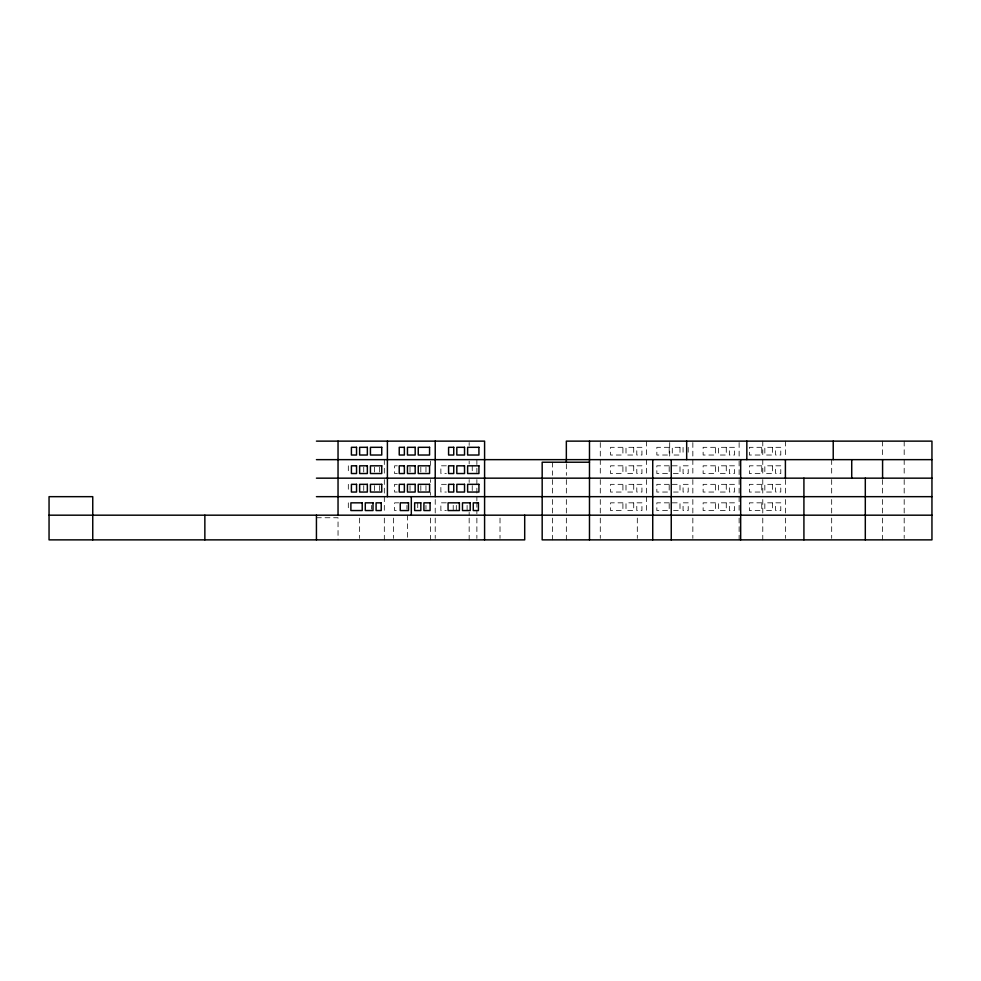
<?xml version="1.0" encoding="UTF-8"?>
<svg xmlns="http://www.w3.org/2000/svg" width="981" height="981" viewBox="0 0 981 981"><rect width="100%" height="100%" fill="white"/><g stroke="black" fill="none" stroke-linecap="round" stroke-linejoin="round"><path stroke-width="0.74" stroke-dasharray="4.91 3.68" d="M397.342 465.816L394.595 465.816L394.595 473.529L397.342 473.529M446.367 465.816L440.874 465.816L440.874 473.529L446.367 473.529M672.279 465.816L679.992 465.816L679.992 473.529L672.279 473.529M397.342 484.332L394.595 484.332L394.595 492.045L397.342 492.045M446.367 484.332L440.874 484.332L440.874 492.045L446.367 492.045M672.279 484.332L679.992 484.332L679.992 492.045L673.555 492.045M398.715 502.836L394.595 502.836L394.595 510.549L398.715 510.549M446.367 502.836L440.874 502.836L440.874 510.549L446.367 510.549M672.279 502.836L679.992 502.836L679.992 510.549L673.555 510.549M316.434 517.747L338.04 517.747L338.04 539.869M904.188 441.131L904.188 456.803M904.188 459.648L904.188 475.307M904.188 479.586L904.188 496.668M904.188 499.513L904.188 513.762M904.188 518.091L904.188 538.41M882.581 441.131L882.581 456.803M882.581 479.586L882.581 496.668M882.581 499.513L882.581 515.184M882.581 518.091L882.581 539.869M831.68 459.648L831.68 475.307M831.68 479.586L831.68 495.246M831.68 499.513L831.68 513.762M831.68 518.091L831.68 538.41M785.401 441.131L785.401 456.803M785.401 479.586L785.401 496.668M785.401 499.513L785.401 513.762M785.401 518.091L785.401 538.41M762.777 441.131L762.777 456.803M762.777 459.648L762.777 475.307M762.777 479.586L762.777 495.246M762.777 499.513L762.777 513.762M762.777 518.091L762.777 539.869M739.122 442.554L739.122 456.803M739.122 461.07L739.122 475.307M739.122 479.586L739.122 513.762M739.122 518.091L739.122 539.869M692.844 442.554L692.844 456.803M692.844 459.648L692.844 475.307M692.844 479.586L692.844 496.668M692.844 499.513L692.844 513.762M692.844 518.091L692.844 538.41M688.208 447.311L688.208 455.025M683.07 447.311L683.07 455.025M669.704 442.554L669.704 456.803M646.565 441.131L646.565 456.803M646.565 459.648L646.565 475.307M646.565 479.586L646.565 513.762M637.307 518.091L637.307 538.41M600.286 442.554L600.286 456.803M600.286 459.648L600.286 475.307M600.286 479.586L600.286 495.246M600.286 499.513L600.286 513.762M600.286 518.091L600.286 538.41M566.344 463.915L566.344 475.307M566.344 479.586L566.344 496.668M566.344 499.513L566.344 515.184M566.344 518.091L566.344 539.869M552.462 462.223L552.462 475.258M552.462 479.586L552.462 495.246M552.462 499.513L552.462 513.762M552.462 518.091L552.462 539.869M500.016 518.091L500.016 538.41M476.876 459.648L476.876 472.462M476.876 479.586L476.876 495.246M476.876 496.668L476.876 500.948M476.876 502.37L476.876 513.762M476.876 518.091L476.876 538.41M472.241 465.816L472.241 472.241M472.241 485.62L472.241 490.758M469.163 442.554L469.163 445.411M469.163 461.07L469.163 463.915M469.163 479.586L469.163 482.431M469.163 512.34L469.163 515.184M469.163 518.091L469.163 539.869M467.103 505.411L467.103 510.549M456.3 505.411L456.3 510.549M453.222 505.411L453.222 510.549M435.221 499.513L435.221 513.762M435.221 518.091L435.221 538.41M430.598 461.07L430.598 465.337M430.598 479.586L430.598 482.431M430.598 492.401L430.598 495.246M430.598 518.091L430.598 539.869M425.962 467.103L425.962 472.241M425.962 485.62L425.962 490.758M425.962 505.411L425.962 509.274M420.824 467.103L420.824 473.529M420.824 485.62L420.824 490.758M417.734 502.836L417.734 509.274M410.021 467.103L410.021 472.241M410.021 485.62L410.021 490.758M407.458 515.184L407.458 538.41M406.943 505.411L406.943 509.274M393.577 518.091L393.577 538.41M384.319 459.648L384.319 475.307M384.319 479.586L384.319 513.762M384.319 518.091L384.319 539.869M379.684 467.103L379.684 472.241M379.684 485.62L379.684 490.758M374.546 467.103L374.546 472.241M374.546 485.62L374.546 492.045M371.456 505.411L371.456 509.274M363.743 467.103L363.743 472.241M363.743 485.62L363.743 490.758M359.635 518.091L359.635 538.41M348.316 465.816L348.316 473.529M348.316 484.332L348.316 492.045M348.316 502.836L348.316 510.549M622.91 447.311L610.562 447.311L610.562 455.025L622.91 455.025L622.91 447.311M633.714 447.311L626.001 447.311L626.001 455.025L633.714 455.025L633.714 447.311M641.93 447.311L636.792 447.311L636.792 455.025L641.93 455.025L641.93 447.311M669.189 447.311L656.853 447.311L656.853 455.025L669.189 455.025L669.189 447.311M679.992 447.311L672.279 447.311L672.279 455.025L679.992 455.025L679.992 447.311M715.468 447.311L703.132 447.311L703.132 455.025L715.468 455.025L715.468 447.311M726.271 447.311L718.558 447.311L718.558 455.025L726.271 455.025L726.271 447.311M734.487 447.311L729.349 447.311L729.349 455.025L734.487 455.025L734.487 447.311M761.747 447.311L749.41 447.311L749.41 455.025L761.747 455.025L761.747 447.311M772.55 447.311L764.837 447.311L764.837 455.025L772.55 455.025L772.55 447.311M780.778 447.311L775.628 447.311L775.628 455.025L780.778 455.025L780.778 447.311M622.91 465.816L610.562 465.816L610.562 473.529L622.91 473.529L622.91 465.816M633.714 465.816L626.001 465.816L626.001 473.529L633.714 473.529L633.714 465.816M641.93 465.816L636.792 465.816L636.792 473.529L641.93 473.529L641.93 465.816M669.189 465.816L656.853 465.816L656.853 473.529L669.189 473.529L669.189 465.816M688.208 465.816L683.07 465.816L683.07 473.529L688.208 473.529L688.208 465.816M715.468 465.816L703.132 465.816L703.132 473.529L715.468 473.529L715.468 465.816M726.271 465.816L718.558 465.816L718.558 473.529L726.271 473.529L726.271 465.816M734.487 465.816L729.349 465.816L729.349 473.529L734.487 473.529L734.487 465.816M761.747 465.816L749.41 465.816L749.41 473.529L761.747 473.529L761.747 465.816M772.55 465.816L764.837 465.816L764.837 473.529L772.55 473.529L772.55 465.816M780.778 465.816L775.628 465.816L775.628 473.529L780.778 473.529L780.778 465.816M622.91 484.332L610.562 484.332L610.562 492.045L622.91 492.045L622.91 484.332M633.714 484.332L626.001 484.332L626.001 492.045L633.714 492.045L633.714 484.332M641.93 484.332L636.792 484.332L636.792 492.045L641.93 492.045L641.93 484.332M669.189 484.332L656.853 484.332L656.853 492.045L669.189 492.045L669.189 484.332M688.208 484.332L683.07 484.332L683.07 492.045L688.208 492.045L688.208 484.332M715.468 484.332L703.132 484.332L703.132 492.045L715.468 492.045L715.468 484.332M726.271 484.332L718.558 484.332L718.558 492.045L726.271 492.045L726.271 484.332M734.487 484.332L729.349 484.332L729.349 492.045L734.487 492.045L734.487 484.332M761.747 484.332L749.41 484.332L749.41 492.045L761.747 492.045L761.747 484.332M772.55 484.332L764.837 484.332L764.837 492.045L772.55 492.045L772.55 484.332M780.778 484.332L775.628 484.332L775.628 492.045L780.778 492.045L780.778 484.332M622.91 502.836L610.562 502.836L610.562 510.549L622.91 510.549L622.91 502.836M633.714 502.836L626.001 502.836L626.001 510.549L633.714 510.549L633.714 502.836M641.93 502.836L636.792 502.836L636.792 510.549L641.93 510.549L641.93 502.836M669.189 502.836L656.853 502.836L656.853 510.549L669.189 510.549L669.189 502.836M688.208 502.836L683.07 502.836L683.07 510.549L688.208 510.549L688.208 502.836M715.468 502.836L703.132 502.836L703.132 510.549L715.468 510.549L715.468 502.836M726.271 502.836L718.558 502.836L718.558 510.549L726.271 510.549L726.271 502.836M734.487 502.836L729.349 502.836L729.349 510.549L734.487 510.549L734.487 502.836M761.747 502.836L749.41 502.836L749.41 510.549L761.747 510.549L761.747 502.836M772.55 502.836L764.837 502.836L764.837 510.549L772.55 510.549L772.55 502.836M780.778 502.836L775.628 502.836L775.628 510.549L780.778 510.549L780.778 502.836"/><path stroke-width="1.47" d="M316.434 441.131L484.589 441.131L484.589 539.869M316.434 459.648L931.95 459.648M589.483 462.223L542.174 462.223L542.174 539.869L931.95 539.869L931.95 441.131L566.344 441.131L566.344 462.492M316.434 478.164L931.95 478.164M316.434 496.668L931.95 496.668M49.05 515.184L931.95 515.184M882.581 459.648L882.581 478.164M865.303 478.164L865.303 539.869M851.729 459.648L851.729 478.164M833.225 441.131L833.225 459.648M803.917 478.164L803.917 539.869M785.401 459.648L785.401 478.164M746.835 441.131L746.835 459.648M740.667 459.648L740.667 539.869M686.675 441.131L686.675 459.648M671.249 459.648L671.249 539.869M652.733 459.648L652.733 539.869M589.483 441.131L589.483 539.869M524.7 515.184L524.7 539.869L49.05 539.869L49.05 496.668L92.754 496.668L92.754 539.869M435.221 441.131L435.221 496.668M411.309 496.668L411.309 515.184M387.397 441.131L387.397 496.668M338.04 441.131L338.04 515.184M316.434 515.184L316.434 539.869M204.857 515.184L204.857 539.869M356.544 447.311L351.406 447.311L351.406 455.025L356.544 455.025L356.544 447.311M367.348 447.311L359.635 447.311L359.635 455.025L367.348 455.025L367.348 447.311M381.744 447.311L370.438 447.311L370.438 455.025L381.744 455.025L381.744 447.311M404.368 447.311L399.23 447.311L399.23 455.025L404.368 455.025L404.368 447.311M415.171 447.311L407.458 447.311L407.458 455.025L415.171 455.025L415.171 447.311M429.568 447.311L418.249 447.311L418.249 455.025L429.568 455.025L429.568 447.311M453.737 447.311L448.587 447.311L448.587 455.025L453.737 455.025L453.737 447.311M464.528 447.311L456.815 447.311L456.815 455.025L464.528 455.025L464.528 447.311M478.924 447.311L467.618 447.311L467.618 455.025L478.924 455.025L478.924 447.311M356.544 465.816L351.406 465.816L351.406 473.529L356.544 473.529L356.544 465.816M367.348 465.816L359.635 465.816L359.635 473.529L367.348 473.529L367.348 465.816M381.744 465.816L370.438 465.816L370.438 473.529L381.744 473.529L381.744 465.816M404.368 465.816L399.23 465.816L399.23 473.529L404.368 473.529L404.368 465.816M415.171 465.816L407.458 465.816L407.458 473.529L415.171 473.529L415.171 465.816M429.568 465.816L418.249 465.816L418.249 473.529L429.568 473.529L429.568 465.816M453.737 465.816L448.587 465.816L448.587 473.529L453.737 473.529L453.737 465.816M464.528 465.816L456.815 465.816L456.815 473.529L464.528 473.529L464.528 465.816M478.924 465.816L467.618 465.816L467.618 473.529L478.924 473.529L478.924 465.816M356.544 484.332L351.406 484.332L351.406 492.045L356.544 492.045L356.544 484.332M367.348 484.332L359.635 484.332L359.635 492.045L367.348 492.045L367.348 484.332M381.744 484.332L370.438 484.332L370.438 492.045L381.744 492.045L381.744 484.332M404.368 484.332L399.23 484.332L399.23 492.045L404.368 492.045L404.368 484.332M415.171 484.332L407.458 484.332L407.458 492.045L415.171 492.045L415.171 484.332M429.568 484.332L418.249 484.332L418.249 492.045L429.568 492.045L429.568 484.332M453.737 484.332L448.587 484.332L448.587 492.045L453.737 492.045L453.737 484.332M464.528 484.332L456.815 484.332L456.815 492.045L464.528 492.045L464.528 484.332M478.924 484.332L467.618 484.332L467.618 492.045L478.924 492.045L478.924 484.332M362.21 502.836L350.891 502.836L350.891 510.549L362.21 510.549L362.21 502.836M373.001 502.836L365.288 502.836L365.288 510.549L373.001 510.549L373.001 502.836M381.229 502.836L376.091 502.836L376.091 510.549L381.229 510.549L381.229 502.836M408.488 502.836L400.26 502.836L400.26 510.549L408.488 510.549L408.488 502.836M420.824 502.836L414.656 502.836L414.656 510.549L420.824 510.549L420.824 502.836M430.083 502.836L423.915 502.836L423.915 510.549L430.083 510.549L430.083 502.836M459.39 502.836L448.072 502.836L448.072 510.549L459.39 510.549L459.39 502.836M470.193 502.836L462.48 502.836L462.48 510.549L470.193 510.549L470.193 502.836M478.421 502.836L473.271 502.836L473.271 510.549L478.421 510.549L478.421 502.836"/></g></svg>
